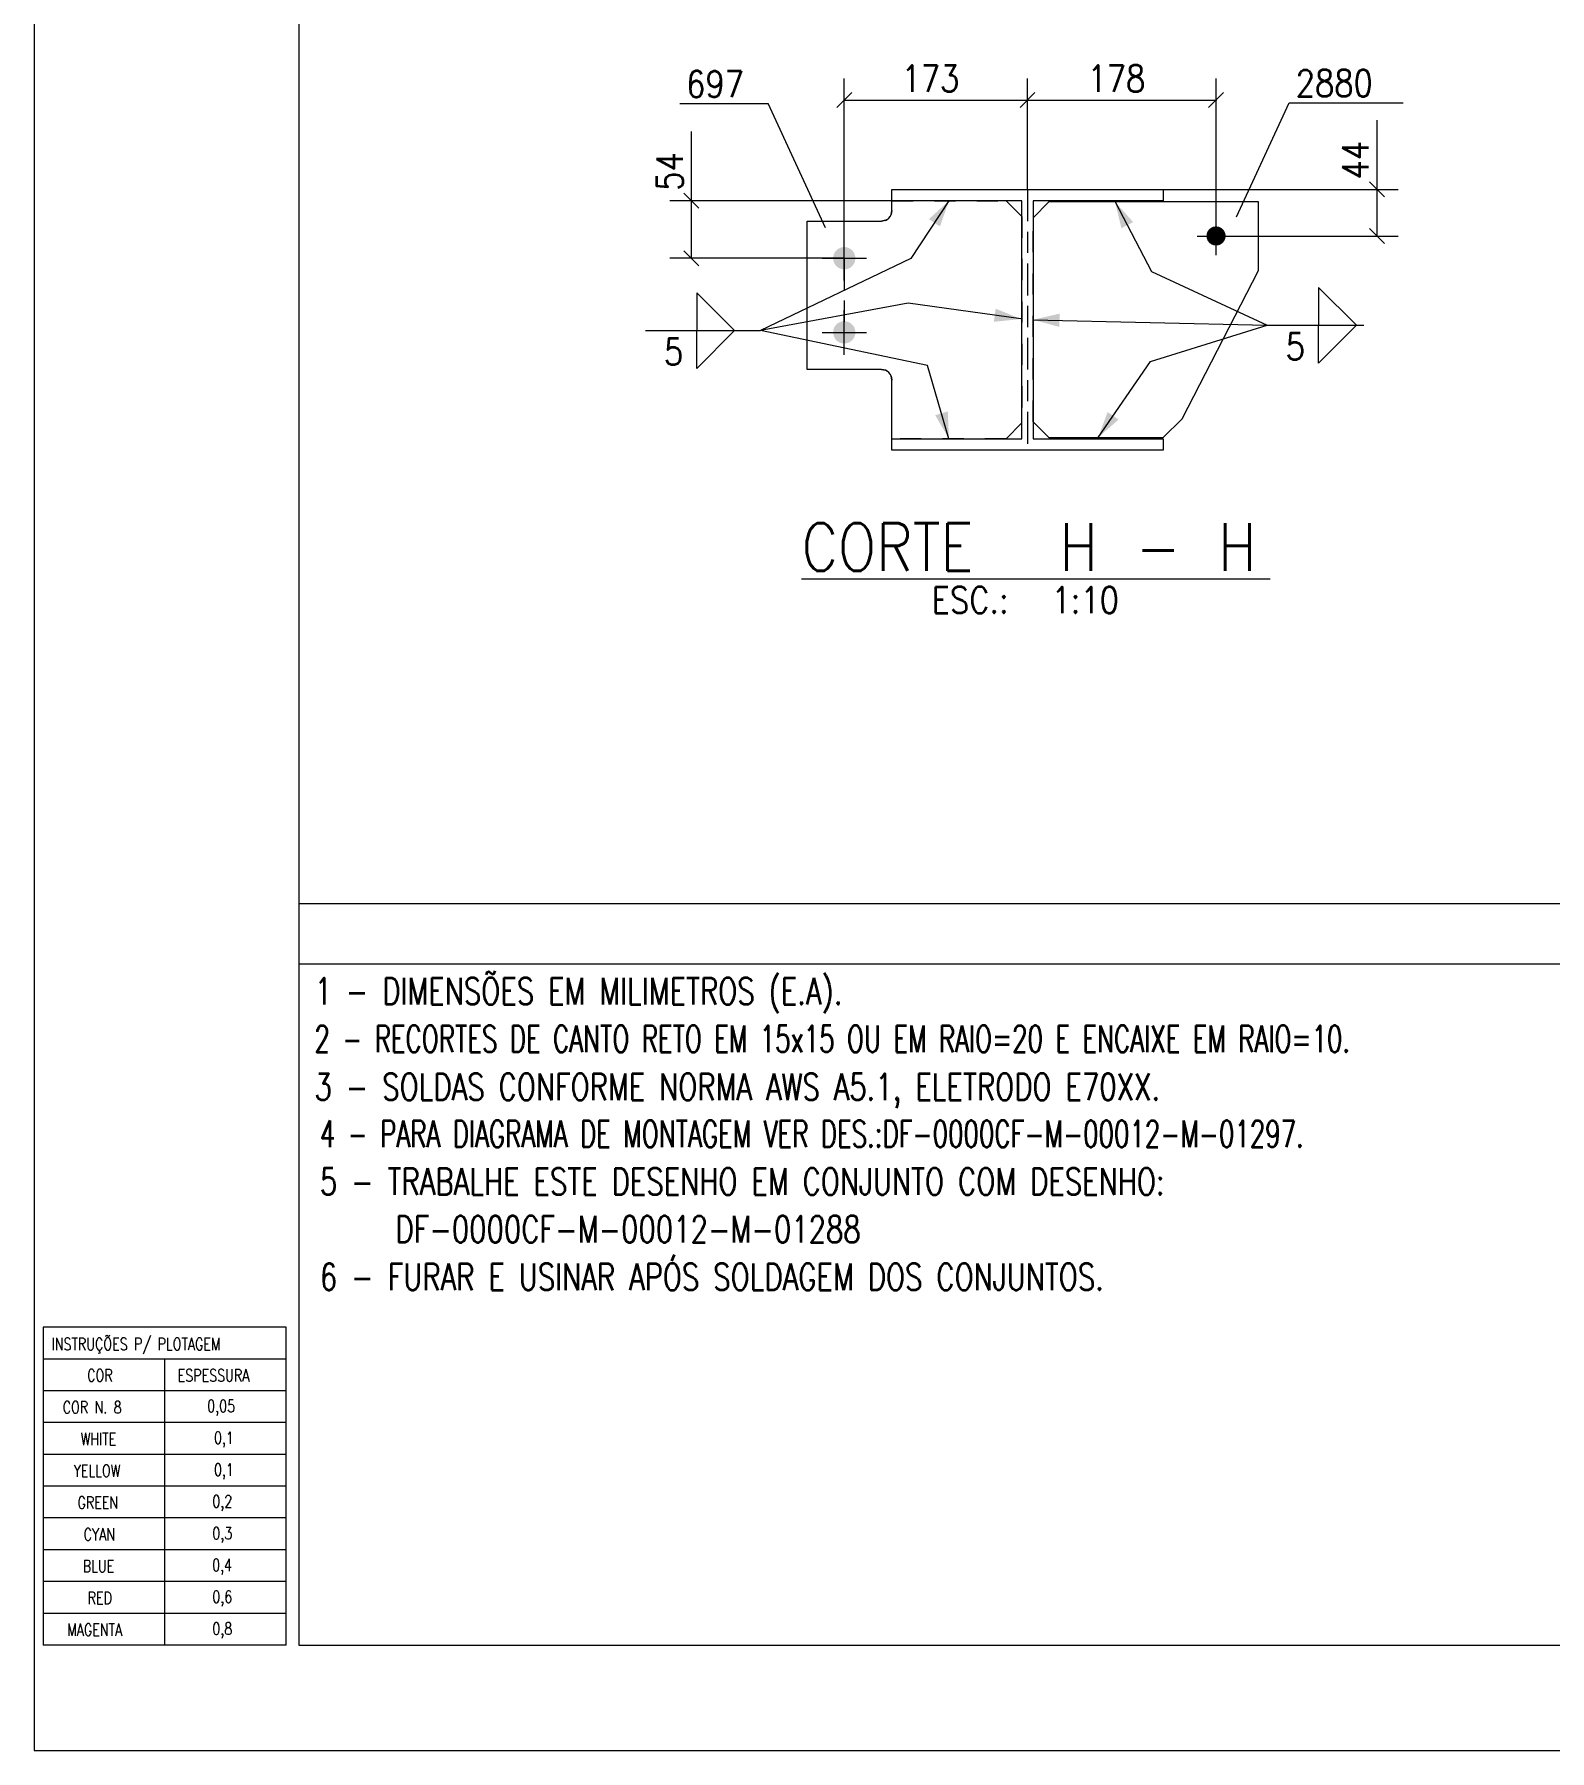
# Model space of a CAD drawing. Header units: millimetres. Extents: x 5 to 846, y 5 to 599.
# Drawn here: x 5 to 148.1, y 5 to 167 of the extents above; entities that cross this region are included whole.
import ezdxf

# ---------------------------------------------------------------- set-up
doc = ezdxf.new("R2010")
doc.units = ezdxf.units.MM
for name, pattern in [('XKITLINE00', [0]), ('XKITLINE02', [4, 2, -2]), ('XKITLINE06', [7, 3, -1, 2, -1])]:
    doc.linetypes.add(name, pattern=pattern)
for name, color, linetype, lineweight in [('Cota', 4, 'Continuous', 0), ('Marca da peça', 2, 'Continuous', 0), ('Objeto gráfico', 3, 'Continuous', 0), ('Outro tipo de objeto', 7, 'Continuous', 0), ('Parafuso', 3, 'Continuous', 0), ('Peça', 2, 'Continuous', 0), ('Solda', 1, 'Continuous', 0)]:
    doc.layers.add(name, color=color, linetype=linetype, lineweight=lineweight)
doc.styles.add('ROMANS', font='ROMANS__.TTF')
doc.styles.add('SIMPLEX', font='SIMPLEX_.TTF')

msp = doc.modelspace()

# ---------------------------------------------------------------- hatches: boundary and pattern name
at = {"layer": 'Parafuso'}
for points in [[(115.71, 148.03), (115.71, 148.07), (115.71, 148.12), (115.72, 148.16), (115.73, 148.2), (115.74, 148.25), (115.76, 148.29), (115.77, 148.33), (115.79, 148.37), (115.81, 148.41), (115.83, 148.45), (115.86, 148.48), (115.88, 148.52), (115.91, 148.55), (115.94, 148.59), (115.97, 148.62), (116, 148.65), (116.03, 148.68), (116.07, 148.71), (116.11, 148.73), (116.14, 148.76), (116.18, 148.78), (116.22, 148.8), (116.26, 148.82), (116.3, 148.83), (116.34, 148.85), (116.39, 148.86), (116.43, 148.87), (116.47, 148.87), (116.52, 148.88), (116.56, 148.88), (116.61, 148.88), (116.65, 148.88), (116.69, 148.88), (116.74, 148.87), (116.78, 148.87), (116.82, 148.86), (116.87, 148.85), (116.91, 148.83), (116.95, 148.82), (116.99, 148.8), (117.03, 148.78), (117.07, 148.76), (117.11, 148.73), (117.14, 148.71), (117.18, 148.68), (117.21, 148.65), (117.24, 148.62), (117.27, 148.59), (117.3, 148.55), (117.33, 148.52), (117.35, 148.48), (117.38, 148.45), (117.4, 148.41), (117.42, 148.37), (117.44, 148.33), (117.45, 148.29), (117.47, 148.25), (117.48, 148.2), (117.49, 148.16), (117.5, 148.12), (117.5, 148.07), (117.5, 148.03), (117.51, 147.98), (117.5, 147.94), (117.5, 147.9), (117.5, 147.85), (117.49, 147.81), (117.48, 147.77), (117.47, 147.72), (117.45, 147.68), (117.44, 147.64), (117.42, 147.6), (117.4, 147.56), (117.38, 147.52), (117.35, 147.48), (117.33, 147.45), (117.3, 147.41), (117.27, 147.38), (117.24, 147.35), (117.21, 147.32), (117.18, 147.29), (117.14, 147.26), (117.11, 147.24), (117.07, 147.21), (117.03, 147.19), (116.99, 147.17), (116.95, 147.15), (116.91, 147.14), (116.87, 147.12), (116.82, 147.11), (116.78, 147.1), (116.74, 147.09), (116.69, 147.09), (116.65, 147.09), (116.61, 147.08), (116.56, 147.09), (116.52, 147.09), (116.47, 147.09), (116.43, 147.1), (116.39, 147.11), (116.34, 147.12), (116.3, 147.14), (116.26, 147.15), (116.22, 147.17), (116.18, 147.19), (116.14, 147.21), (116.11, 147.24), (116.07, 147.26), (116.03, 147.29), (116, 147.32), (115.97, 147.35), (115.94, 147.38), (115.91, 147.41), (115.88, 147.45), (115.86, 147.48), (115.83, 147.52), (115.81, 147.56), (115.79, 147.6), (115.77, 147.64), (115.76, 147.68), (115.74, 147.72), (115.73, 147.77), (115.72, 147.81), (115.71, 147.85), (115.71, 147.9), (115.71, 147.94), (115.71, 147.98)], [(80.46, 145.91), (80.46, 145.94), (80.46, 145.96), (80.46, 145.99), (80.46, 146.01), (80.47, 146.04), (80.47, 146.06), (80.48, 146.09), (80.48, 146.11), (80.49, 146.14), (80.49, 146.16), (80.5, 146.19), (80.51, 146.21), (80.52, 146.24), (80.53, 146.26), (80.53, 146.29), (80.55, 146.31), (80.56, 146.33), (80.57, 146.36), (80.58, 146.38), (80.59, 146.4), (80.6, 146.42), (80.62, 146.45), (80.63, 146.47), (80.65, 146.49), (80.66, 146.51), (80.68, 146.53), (80.69, 146.55), (80.71, 146.57), (80.73, 146.59), (80.74, 146.61), (80.76, 146.63), (80.78, 146.64), (80.8, 146.66), (80.82, 146.68), (80.84, 146.7), (80.86, 146.71), (80.88, 146.73), (80.9, 146.74), (80.92, 146.76), (80.94, 146.77), (80.97, 146.78), (80.99, 146.8), (81.01, 146.81), (81.03, 146.82), (81.06, 146.83), (81.08, 146.84), (81.1, 146.85), (81.13, 146.86), (81.15, 146.87), (81.18, 146.88), (81.2, 146.89), (81.23, 146.9), (81.25, 146.9), (81.28, 146.91), (81.3, 146.91), (81.33, 146.92), (81.35, 146.92), (81.38, 146.93), (81.4, 146.93), (81.43, 146.93), (81.45, 146.93), (81.48, 146.93), (81.51, 146.93), (81.53, 146.93), (81.56, 146.93), (81.58, 146.93), (81.61, 146.93), (81.63, 146.93), (81.66, 146.92), (81.68, 146.92), (81.71, 146.91), (81.74, 146.91), (81.76, 146.9), (81.79, 146.9), (81.81, 146.89), (81.83, 146.88), (81.86, 146.87), (81.88, 146.86), (81.91, 146.85), (81.93, 146.84), (81.95, 146.83), (81.98, 146.82), (82, 146.81), (82.02, 146.8), (82.04, 146.78), (82.07, 146.77), (82.09, 146.76), (82.11, 146.74), (82.13, 146.73), (82.15, 146.71), (82.17, 146.7), (82.19, 146.68), (82.21, 146.66), (82.23, 146.64), (82.25, 146.63), (82.27, 146.61), (82.28, 146.59), (82.3, 146.57), (82.32, 146.55), (82.33, 146.53), (82.35, 146.51), (82.36, 146.49), (82.38, 146.47), (82.39, 146.45), (82.41, 146.42), (82.42, 146.4), (82.43, 146.38), (82.44, 146.36), (82.45, 146.33), (82.46, 146.31), (82.48, 146.29), (82.48, 146.26), (82.49, 146.24), (82.5, 146.21), (82.51, 146.19), (82.52, 146.16), (82.52, 146.14), (82.53, 146.11), (82.53, 146.09), (82.54, 146.06), (82.54, 146.04), (82.55, 146.01), (82.55, 145.99), (82.55, 145.96), (82.55, 145.94), (82.55, 145.91), (82.56, 145.88), (82.55, 145.86), (82.55, 145.83), (82.55, 145.81), (82.55, 145.78), (82.55, 145.76), (82.54, 145.73), (82.54, 145.7), (82.53, 145.68), (82.53, 145.65), (82.52, 145.63), (82.52, 145.6), (82.51, 145.58), (82.5, 145.55), (82.49, 145.53), (82.48, 145.51), (82.48, 145.48), (82.46, 145.46), (82.45, 145.44), (82.44, 145.41), (82.43, 145.39), (82.42, 145.37), (82.41, 145.34), (82.39, 145.32), (82.38, 145.3), (82.36, 145.28), (82.35, 145.26), (82.33, 145.24), (82.32, 145.22), (82.3, 145.2), (82.28, 145.18), (82.27, 145.16), (82.25, 145.14), (82.23, 145.12), (82.21, 145.11), (82.19, 145.09), (82.17, 145.07), (82.15, 145.06), (82.13, 145.04), (82.11, 145.03), (82.09, 145.01), (82.07, 145), (82.04, 144.98), (82.02, 144.97), (82, 144.96), (81.98, 144.95), (81.95, 144.94), (81.93, 144.92), (81.91, 144.91), (81.88, 144.9), (81.86, 144.9), (81.83, 144.89), (81.81, 144.88), (81.79, 144.87), (81.76, 144.87), (81.74, 144.86), (81.71, 144.85), (81.68, 144.85), (81.66, 144.85), (81.63, 144.84), (81.61, 144.84), (81.58, 144.84), (81.56, 144.84), (81.53, 144.83), (81.51, 144.83), (81.48, 144.83), (81.45, 144.84), (81.43, 144.84), (81.4, 144.84), (81.38, 144.84), (81.35, 144.85), (81.33, 144.85), (81.3, 144.85), (81.28, 144.86), (81.25, 144.87), (81.23, 144.87), (81.2, 144.88), (81.18, 144.89), (81.15, 144.9), (81.13, 144.9), (81.1, 144.91), (81.08, 144.92), (81.06, 144.94), (81.03, 144.95), (81.01, 144.96), (80.99, 144.97), (80.97, 144.98), (80.94, 145), (80.92, 145.01), (80.9, 145.03), (80.88, 145.04), (80.86, 145.06), (80.84, 145.07), (80.82, 145.09), (80.8, 145.11), (80.78, 145.12), (80.76, 145.14), (80.74, 145.16), (80.73, 145.18), (80.71, 145.2), (80.69, 145.22), (80.68, 145.24), (80.66, 145.26), (80.65, 145.28), (80.63, 145.3), (80.62, 145.32), (80.6, 145.34), (80.59, 145.37), (80.58, 145.39), (80.57, 145.41), (80.56, 145.44), (80.55, 145.46), (80.53, 145.48), (80.53, 145.51), (80.52, 145.53), (80.51, 145.55), (80.5, 145.58), (80.49, 145.6), (80.49, 145.63), (80.48, 145.65), (80.48, 145.68), (80.47, 145.7), (80.47, 145.73), (80.46, 145.76), (80.46, 145.78), (80.46, 145.81), (80.46, 145.83), (80.46, 145.86), (80.46, 145.88)], [(80.46, 138.91), (80.46, 138.94), (80.46, 138.96), (80.46, 138.99), (80.46, 139.01), (80.47, 139.04), (80.47, 139.06), (80.48, 139.09), (80.48, 139.11), (80.49, 139.14), (80.49, 139.16), (80.5, 139.19), (80.51, 139.21), (80.52, 139.24), (80.53, 139.26), (80.53, 139.29), (80.55, 139.31), (80.56, 139.33), (80.57, 139.36), (80.58, 139.38), (80.59, 139.4), (80.6, 139.42), (80.62, 139.45), (80.63, 139.47), (80.65, 139.49), (80.66, 139.51), (80.68, 139.53), (80.69, 139.55), (80.71, 139.57), (80.73, 139.59), (80.74, 139.61), (80.76, 139.63), (80.78, 139.64), (80.8, 139.66), (80.82, 139.68), (80.84, 139.7), (80.86, 139.71), (80.88, 139.73), (80.9, 139.74), (80.92, 139.76), (80.94, 139.77), (80.97, 139.78), (80.99, 139.8), (81.01, 139.81), (81.03, 139.82), (81.06, 139.83), (81.08, 139.84), (81.1, 139.85), (81.13, 139.86), (81.15, 139.87), (81.18, 139.88), (81.2, 139.89), (81.23, 139.9), (81.25, 139.9), (81.28, 139.91), (81.3, 139.91), (81.33, 139.92), (81.35, 139.92), (81.38, 139.93), (81.4, 139.93), (81.43, 139.93), (81.45, 139.93), (81.48, 139.93), (81.51, 139.93), (81.53, 139.93), (81.56, 139.93), (81.58, 139.93), (81.61, 139.93), (81.63, 139.93), (81.66, 139.92), (81.68, 139.92), (81.71, 139.91), (81.74, 139.91), (81.76, 139.9), (81.79, 139.9), (81.81, 139.89), (81.83, 139.88), (81.86, 139.87), (81.88, 139.86), (81.91, 139.85), (81.93, 139.84), (81.95, 139.83), (81.98, 139.82), (82, 139.81), (82.02, 139.8), (82.04, 139.78), (82.07, 139.77), (82.09, 139.76), (82.11, 139.74), (82.13, 139.73), (82.15, 139.71), (82.17, 139.7), (82.19, 139.68), (82.21, 139.66), (82.23, 139.64), (82.25, 139.63), (82.27, 139.61), (82.28, 139.59), (82.3, 139.57), (82.32, 139.55), (82.33, 139.53), (82.35, 139.51), (82.36, 139.49), (82.38, 139.47), (82.39, 139.45), (82.41, 139.42), (82.42, 139.4), (82.43, 139.38), (82.44, 139.36), (82.45, 139.33), (82.46, 139.31), (82.48, 139.29), (82.48, 139.26), (82.49, 139.24), (82.5, 139.21), (82.51, 139.19), (82.52, 139.16), (82.52, 139.14), (82.53, 139.11), (82.53, 139.09), (82.54, 139.06), (82.54, 139.04), (82.55, 139.01), (82.55, 138.99), (82.55, 138.96), (82.55, 138.94), (82.55, 138.91), (82.56, 138.88), (82.55, 138.86), (82.55, 138.83), (82.55, 138.81), (82.55, 138.78), (82.55, 138.76), (82.54, 138.73), (82.54, 138.7), (82.53, 138.68), (82.53, 138.65), (82.52, 138.63), (82.52, 138.6), (82.51, 138.58), (82.5, 138.55), (82.49, 138.53), (82.48, 138.51), (82.48, 138.48), (82.46, 138.46), (82.45, 138.44), (82.44, 138.41), (82.43, 138.39), (82.42, 138.37), (82.41, 138.34), (82.39, 138.32), (82.38, 138.3), (82.36, 138.28), (82.35, 138.26), (82.33, 138.24), (82.32, 138.22), (82.3, 138.2), (82.28, 138.18), (82.27, 138.16), (82.25, 138.14), (82.23, 138.12), (82.21, 138.11), (82.19, 138.09), (82.17, 138.07), (82.15, 138.06), (82.13, 138.04), (82.11, 138.03), (82.09, 138.01), (82.07, 138), (82.04, 137.98), (82.02, 137.97), (82, 137.96), (81.98, 137.95), (81.95, 137.94), (81.93, 137.92), (81.91, 137.91), (81.88, 137.9), (81.86, 137.9), (81.83, 137.89), (81.81, 137.88), (81.79, 137.87), (81.76, 137.87), (81.74, 137.86), (81.71, 137.85), (81.68, 137.85), (81.66, 137.85), (81.63, 137.84), (81.61, 137.84), (81.58, 137.84), (81.56, 137.84), (81.53, 137.83), (81.51, 137.83), (81.48, 137.83), (81.45, 137.84), (81.43, 137.84), (81.4, 137.84), (81.38, 137.84), (81.35, 137.85), (81.33, 137.85), (81.3, 137.85), (81.28, 137.86), (81.25, 137.87), (81.23, 137.87), (81.2, 137.88), (81.18, 137.89), (81.15, 137.9), (81.13, 137.9), (81.1, 137.91), (81.08, 137.92), (81.06, 137.94), (81.03, 137.95), (81.01, 137.96), (80.99, 137.97), (80.97, 137.98), (80.94, 138), (80.92, 138.01), (80.9, 138.03), (80.88, 138.04), (80.86, 138.06), (80.84, 138.07), (80.82, 138.09), (80.8, 138.11), (80.78, 138.12), (80.76, 138.14), (80.74, 138.16), (80.73, 138.18), (80.71, 138.2), (80.69, 138.22), (80.68, 138.24), (80.66, 138.26), (80.65, 138.28), (80.63, 138.3), (80.62, 138.32), (80.6, 138.34), (80.59, 138.37), (80.58, 138.39), (80.57, 138.41), (80.56, 138.44), (80.55, 138.46), (80.53, 138.48), (80.53, 138.51), (80.52, 138.53), (80.51, 138.55), (80.5, 138.58), (80.49, 138.6), (80.49, 138.63), (80.48, 138.65), (80.48, 138.68), (80.47, 138.7), (80.47, 138.73), (80.46, 138.76), (80.46, 138.78), (80.46, 138.81), (80.46, 138.83), (80.46, 138.86), (80.46, 138.88)]]:
    msp.add_hatch(color=7, dxfattribs=at).paths.add_polyline_path(points, flags=17)
at = {"layer": 'Solda'}
for points in [[(91.39, 151.31), (90.54, 148.88), (89.5, 149.57)], [(107.07, 151.21), (108.78, 149.29), (107.67, 148.71)], [(98.19, 140.15), (95.63, 139.88), (95.8, 141.12)], [(99.33, 140.08), (101.84, 140.65), (101.81, 139.4)], [(91.39, 128.85), (90.09, 131.07), (91.28, 131.43)], [(105.47, 128.95), (106.37, 131.37), (107.4, 130.66)]]:
    msp.add_hatch(color=7, dxfattribs=at).paths.add_polyline_path(points, flags=17)

# ---------------------------------------------------------------- linework, layer by layer
at = {"layer": 'Cota', "color": 7, "linetype": 'XKITLINE00', "lineweight": 0}
for p, q in [((81.51, 145.88), (81.51, 162.85)), ((98.81, 152.38), (98.81, 162.85)), ((98.81, 152.38), (98.81, 162.85)), ((116.61, 147.98), (116.61, 162.85)), ((82.21, 161.51), (80.8, 160.1)), ((81.51, 160.8), (98.81, 160.8)), ((99.51, 161.51), (98.1, 160.1)), ((99.51, 161.51), (98.1, 160.1)), ((98.81, 160.8), (116.61, 160.8)), ((117.31, 161.51), (115.9, 160.1)), ((131.81, 152.38), (131.81, 158.9)), ((131.81, 152.38), (131.81, 158.9)), ((67.08, 151.31), (67.08, 157.83)), ((67.08, 151.31), (67.08, 157.83)), ((111.61, 152.38), (133.81, 152.38)), ((131.1, 153.09), (132.51, 151.68)), ((131.81, 147.98), (131.81, 152.38)), ((86.01, 151.31), (65.03, 151.31)), ((66.37, 152.02), (67.79, 150.61)), ((67.08, 145.88), (67.08, 151.31)), ((116.61, 147.98), (133.81, 147.98)), ((131.1, 148.69), (132.51, 147.28)), ((81.51, 145.88), (65.03, 145.88)), ((66.37, 146.59), (67.79, 145.18))]:
    msp.add_line(p, q, dxfattribs=at)
at = {"layer": 'Cota', "color": 3}
for p in [(81.51, 160.8), (98.81, 160.8), (98.81, 160.8), (116.61, 160.8), (131.81, 152.38), (67.08, 151.31), (131.81, 147.98), (67.08, 145.88)]:
    msp.add_point(p, dxfattribs=at)
at = {"layer": 'Marca da peça', "color": 7, "linetype": 'XKITLINE00', "lineweight": 0}
for p, q in [((65.98, 160.47), (74.33, 160.47)), ((79.74, 148.74), (74.33, 160.47)), ((118.55, 149.79), (123.52, 160.56)), ((123.52, 160.56), (134.26, 160.56))]:
    msp.add_line(p, q, dxfattribs=at)
at = {"layer": 'Objeto gráfico', "color": 7, "linetype": 'XKITLINE06', "lineweight": 0}
for p, q in [((98.81, 152.38), (98.81, 127.78)), ((81.51, 145.88), (81.51, 138.88))]:
    msp.add_line(p, q, dxfattribs=at)
at = {"layer": 'Outro tipo de objeto', "color": 7, "linetype": 'XKITLINE00', "lineweight": 0}
for p, q in [((5.04, 599), (5.04, 5.04)), ((5.87, 45), (5.87, 15)), ((28.82, 45), (5.87, 45)), ((28.82, 15), (28.82, 45)), ((28.82, 42), (5.87, 42)), ((17.34, 42), (17.34, 15)), ((28.82, 39), (5.87, 39)), ((28.82, 36), (5.87, 36)), ((28.82, 33), (5.87, 33)), ((28.82, 30), (5.87, 30)), ((28.82, 27), (5.87, 27)), ((28.82, 24), (5.87, 24)), ((28.82, 21), (5.87, 21)), ((28.82, 18), (5.87, 18)), ((28.82, 15), (5.87, 15)), ((5.04, 5.04), (846, 5.04))]:
    msp.add_line(p, q, dxfattribs=at)
at = {"layer": 'Outro tipo de objeto', "color": 6, "linetype": 'XKITLINE00', "lineweight": 0}
for p, q in [((30, 589), (30, 15)), ((30, 15), (836, 15))]:
    msp.add_line(p, q, dxfattribs=at)
at = {"layer": 'Outro tipo de objeto', "color": 1, "linetype": 'XKITLINE00', "lineweight": 0}
msp.add_line((77.47, 115.63), (121.73, 115.63), dxfattribs=at)
at = {"layer": 'Outro tipo de objeto', "color": 5, "linetype": 'XKITLINE00', "lineweight": 0}
msp.add_line((30, 85), (836, 85), dxfattribs=at)
at = {"layer": 'Outro tipo de objeto', "color": 4, "linetype": 'XKITLINE00', "lineweight": 0}
msp.add_line((30, 79.3), (476, 79.3), dxfattribs=at)
at = {"layer": 'Parafuso', "color": 7, "linetype": 'XKITLINE00', "lineweight": 0}
for p, q in [((116.61, 146.18), (116.61, 149.78)), ((81.51, 143.78), (81.51, 147.98)), ((114.81, 147.98), (118.41, 147.98)), ((79.41, 145.88), (83.61, 145.88)), ((81.51, 136.78), (81.51, 140.98)), ((79.41, 138.88), (83.61, 138.88))]:
    msp.add_line(p, q, dxfattribs=at)
at = {"layer": 'Peça', "color": 4, "linetype": 'XKITLINE00', "lineweight": 0}
for p, q in [((86.01, 151.31), (86.01, 152.38)), ((86.01, 152.38), (111.61, 152.38)), ((111.61, 152.38), (111.61, 151.31)), ((86.01, 150.38), (86.01, 151.31)), ((98.28, 151.31), (86.01, 151.31)), ((96.78, 151.31), (98.28, 149.81)), ((98.28, 128.85), (98.28, 151.31)), ((111.61, 151.31), (99.33, 151.31)), ((99.33, 151.31), (99.33, 128.85)), ((100.83, 151.21), (99.33, 149.71)), ((120.6, 151.21), (100.83, 151.21)), ((120.6, 144.72), (120.6, 151.21)), ((78.01, 135.38), (78.01, 149.38)), ((78.01, 149.38), (85.01, 149.38)), ((85.39, 149.46), (85.01, 149.38)), ((86.01, 150.38), (85.93, 150)), ((113.41, 130.73), (120.6, 144.72)), ((85.01, 135.38), (78.01, 135.38)), ((85.01, 135.38), (85.39, 135.31)), ((85.93, 134.77), (86.01, 134.38)), ((86.01, 128.85), (86.01, 134.38)), ((98.28, 130.35), (96.78, 128.85)), ((99.33, 130.45), (100.83, 128.95)), ((111.61, 128.95), (113.41, 130.73)), ((86.01, 127.78), (86.01, 128.85)), ((86.01, 128.85), (98.28, 128.85)), ((99.33, 128.85), (111.61, 128.85)), ((100.83, 128.95), (111.61, 128.95)), ((111.61, 128.85), (111.61, 127.78)), ((111.61, 127.78), (86.01, 127.78))]:
    msp.add_line(p, q, dxfattribs=at)
at = {"layer": 'Peça', "color": 7, "linetype": 'XKITLINE02', "lineweight": 0}
for p, q in [((86.01, 151.31), (96.78, 151.31)), ((85.01, 149.38), (85.39, 149.46)), ((85.93, 150), (86.01, 150.38)), ((98.28, 149.81), (98.28, 130.35)), ((99.33, 130.45), (99.33, 149.71)), ((85.39, 135.31), (85.01, 135.38)), ((86.01, 134.38), (85.93, 134.77)), ((96.78, 128.85), (86.01, 128.85))]:
    msp.add_line(p, q, dxfattribs=at)
at = {"layer": 'Peça', "color": 4, "linetype": 'XKITLINE00', "lineweight": 0}
for centre, start, end in [((85.01, 150.38), 292.5, 337.5), ((85.01, 134.38), 22.5, 67.5)]:
    msp.add_arc(centre, 1, start, end, dxfattribs=at)
at = {"layer": 'Peça', "color": 7, "linetype": 'XKITLINE02', "lineweight": 0}
for centre, start, end in [((85.01, 150.38), 292.5, 337.5), ((85.01, 134.38), 22.5, 67.5)]:
    msp.add_arc(centre, 1, start, end, dxfattribs=at)
at = {"layer": 'Solda', "color": 7, "linetype": 'XKITLINE00', "lineweight": 0}
for p, q in [((91.39, 151.31), (87.8, 145.86)), ((107.07, 151.21), (110.5, 144.63)), ((87.8, 145.86), (73.61, 139.06)), ((110.5, 144.63), (121.43, 139.55)), ((87.55, 141.64), (73.61, 139.06)), ((98.19, 140.15), (87.55, 141.64)), ((99.33, 140.08), (121.43, 139.55)), ((110.41, 136.15), (121.43, 139.55)), ((121.43, 139.55), (130.56, 139.55)), ((62.73, 139.06), (73.61, 139.06)), ((89.36, 135.76), (73.61, 139.06)), ((105.47, 128.95), (110.41, 136.15)), ((91.39, 128.85), (89.36, 135.76))]:
    msp.add_line(p, q, dxfattribs=at)
at = {"layer": 'Solda', "color": 3, "linetype": 'XKITLINE00', "lineweight": 0}
for p, q in [((71.15, 139.06), (67.58, 142.63)), ((67.58, 142.63), (67.58, 139.06)), ((129.85, 139.55), (126.28, 143.12)), ((126.28, 143.12), (126.28, 139.55)), ((126.28, 139.55), (129.85, 139.55)), ((126.28, 139.55), (129.85, 139.55)), ((129.85, 139.55), (126.28, 135.98)), ((126.28, 135.98), (126.28, 139.55)), ((67.58, 139.06), (71.15, 139.06)), ((67.58, 139.06), (71.15, 139.06)), ((71.15, 139.06), (67.58, 135.48)), ((67.58, 135.48), (67.58, 139.06))]:
    msp.add_line(p, q, dxfattribs=at)

# ---------------------------------------------------------------- texts
at = {"layer": 'Cota', "color": 3, "style": 'SIMPLEX', "width": 0.85}
for s, p in [('173', (86.91, 161.6)), ('178', (104.46, 161.6))]:
    msp.add_text(s, height=2.5, dxfattribs=at).set_placement(p)
for s, p in [('54', (66.28, 152.25)), ('44', (131.01, 153.32))]:
    msp.add_text(s, height=2.5, rotation=90.0002, dxfattribs=at).set_placement(p)
at = {"layer": 'Marca da peça', "color": 4, "style": 'ROMANS', "width": 0.85}
for s, p in [('2880', (124.12, 161.16)), ('697', (66.58, 161.07))]:
    msp.add_text(s, height=2.5, dxfattribs=at).set_placement(p)
at = {"layer": 'Outro tipo de objeto', "color": 1, "style": 'ROMANS', "width": 0.85}
for s, p in [('CORTE', (77.47, 116.38)), ('H', (101.83, 116.38)), ('H', (116.8, 116.38)), ('-', (109, 116.38))]:
    msp.add_text(s, height=4.5, dxfattribs=at).set_placement(p)
at = {"layer": 'Outro tipo de objeto', "color": 3}
for s, style, width, p in [('ESC.:', 'ROMANS', 0.85, (89.75, 112.38)), ('1:10', 'ROMANS', 0.85, (101.07, 112.38)), ('1 - DIMENSÕES EM MILIMETROS (E.A).', 'SIMPLEX', 0.765, (31.49, 75.47)), ('2 - RECORTES DE CANTO RETO EM 15x15 OU EM RAIO=20 E ENCAIXE EM RAIO=10.', 'SIMPLEX', 0.68, (31.49, 70.97)), ('3 - SOLDAS CONFORME NORMA AWS A5.1, ELETRODO E70XX.', 'SIMPLEX', 0.765, (31.49, 66.44)), ('4 - PARA DIAGRAMA DE MONTAGEM VER DES.:DF-0000CF-M-00012-M-01297.', 'SIMPLEX', 0.68, (32, 62)), ('5 - TRABALHE ESTE DESENHO EM CONJUNTO COM DESENHO:', 'ROMANS', 0.765, (32, 57.5)), ('     DF-0000CF-M-00012-M-01288', 'ROMANS', 0.765, (32, 53)), ('6 - FURAR E USINAR APÓS SOLDAGEM DOS CONJUNTOS.', 'ROMANS', 0.765, (32, 48.5))]:
    msp.add_text(s, height=2.5, dxfattribs=dict(at, style=style, width=width)).set_placement(p)
at = {"layer": 'Outro tipo de objeto', "color": 7, "style": 'ROMANS', "width": 0.765}
for s, height, p in [('INSTRUÇÕES P/ PLOTAGEM', 1.1474, (6.67, 42.84)), ('COR', 1.147, (10.03, 39.88)), ('ESPESSURA', 1.147, (18.58, 39.88)), ('COR N. 8', 1.147, (7.72, 36.88)), ('0,05', 1.147, (21.36, 36.99)), ('WHITE', 1.147, (9.42, 33.88)), ('0,1', 1.147, (22, 33.99)), ('YELLOW', 1.147, (8.76, 30.88)), ('0,1', 1.147, (22, 30.99)), ('GREEN', 1.147, (9.12, 27.88)), ('0,2', 1.147, (21.85, 27.99)), ('CYAN', 1.147, (9.69, 24.88)), ('0,3', 1.147, (21.85, 24.99)), ('BLUE', 1.147, (9.62, 21.88)), ('0,4', 1.147, (21.83, 21.99)), ('RED', 1.147, (10.08, 18.88)), ('0,6', 1.147, (21.85, 18.99)), ('MAGENTA', 1.147, (8.14, 15.88)), ('0,8', 1.147, (21.85, 15.99))]:
    msp.add_text(s, height=height, dxfattribs=at).set_placement(p)
at = {"layer": 'Solda', "color": 3, "style": 'ROMANS', "width": 0.85}
for p in [(64.48, 135.81), (123.18, 136.3)]:
    msp.add_text('5', height=2.5, dxfattribs=at).set_placement(p)

doc.saveas('drawing.dxf')
